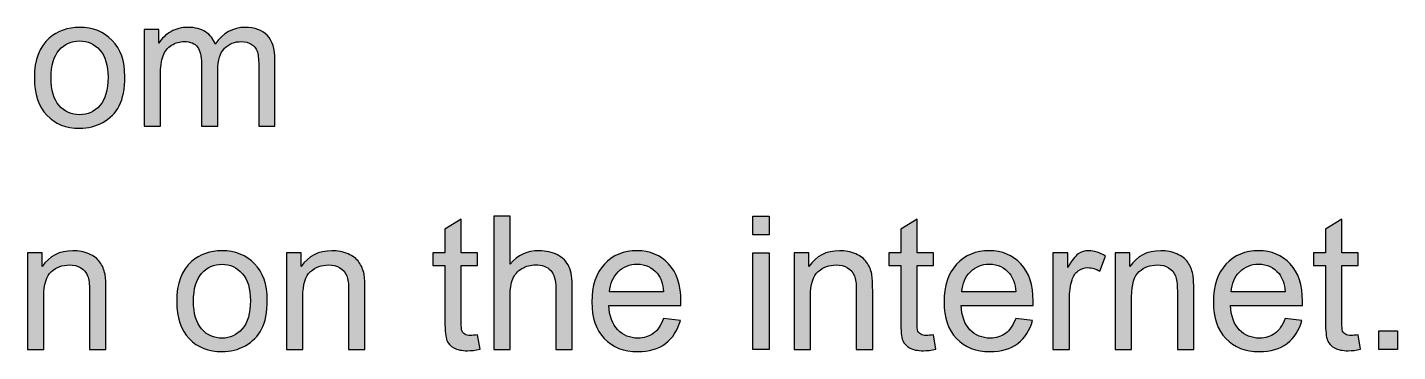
# Model space of a CAD drawing. Extents: x 65 to 355, y 40 to 244.
# Drawn here: x 276.48 to 299.82, y 41.38 to 46.91 of the extents above; entities that cross this region are included whole.
import ezdxf

# ---------------------------------------------------------------- set-up
doc = ezdxf.new("R2010")
doc.units = 0
doc.header["$MEASUREMENT"] = 0
doc.layers.add('COPYRIGHT_NOTICE', color=7, linetype='CONTINUOUS')

# ---------------------------------------------------------------- blocks, each defined once
blk = doc.blocks.new('BLOCK_8')
at = {"layer": 'COPYRIGHT_NOTICE'}
h = blk.add_hatch(color=7, dxfattribs=at)
h.dxf.hatch_style = 2
edge = h.paths.add_edge_path()
edge.add_spline(control_points=[(276.594, 46.053), (276.594, 46.358), (276.678, 46.584), (276.848, 46.73), (276.989, 46.852), (277.162, 46.913), (277.366, 46.913), (277.592, 46.913), (277.777, 46.839), (277.921, 46.691), (278.064, 46.543), (278.136, 46.338), (278.136, 46.076), (278.136, 45.864), (278.104, 45.697), (278.041, 45.576), (277.977, 45.455), (277.885, 45.36), (277.763, 45.293), (277.642, 45.226), (277.509, 45.192), (277.366, 45.192), (277.135, 45.192), (276.949, 45.266), (276.807, 45.414), (276.665, 45.562), (276.594, 45.775), (276.594, 46.053)], knot_values=[0, 0, 0, 0, 1, 1, 1, 2, 2, 2, 3, 3, 3, 4, 4, 4, 5, 5, 5, 6, 6, 6, 7, 7, 7, 8, 8, 8, 9, 9, 9, 9], degree=3, periodic=1)
edge = h.paths.add_edge_path()
edge.add_spline(control_points=[(276.88, 46.053), (276.88, 45.842), (276.926, 45.684), (277.018, 45.579), (277.11, 45.474), (277.226, 45.422), (277.366, 45.422), (277.504, 45.422), (277.619, 45.475), (277.711, 45.58), (277.803, 45.685), (277.849, 45.846), (277.849, 46.062), (277.849, 46.266), (277.803, 46.42), (277.711, 46.525), (277.618, 46.63), (277.503, 46.682), (277.366, 46.682), (277.226, 46.682), (277.11, 46.63), (277.018, 46.526), (276.926, 46.421), (276.88, 46.264), (276.88, 46.053)], knot_values=[0, 0, 0, 0, 1, 1, 1, 2, 2, 2, 3, 3, 3, 4, 4, 4, 5, 5, 5, 6, 6, 6, 7, 7, 7, 8, 8, 8, 8], degree=3, periodic=1)
h = blk.add_hatch(color=7, dxfattribs=at)
h.dxf.hatch_style = 2
edge = h.paths.add_edge_path()
edge.add_spline(control_points=[(278.464, 45.23), (278.464, 45.23), (278.464, 46.876), (278.464, 46.876), (278.464, 46.876), (278.713, 46.876), (278.713, 46.876), (278.713, 46.876), (278.713, 46.645), (278.713, 46.645), (278.765, 46.725), (278.833, 46.791), (278.919, 46.84), (279.005, 46.889), (279.103, 46.913), (279.212, 46.913), (279.334, 46.913), (279.434, 46.888), (279.512, 46.837), (279.59, 46.786), (279.645, 46.716), (279.677, 46.625), (279.808, 46.817), (279.977, 46.913), (280.186, 46.913), (280.349, 46.913), (280.475, 46.868), (280.562, 46.778), (280.65, 46.687), (280.694, 46.548), (280.694, 46.36), (280.694, 46.36), (280.694, 45.23), (280.694, 45.23), (280.694, 45.23), (280.417, 45.23), (280.417, 45.23), (280.417, 45.23), (280.417, 46.267), (280.417, 46.267), (280.417, 46.378), (280.408, 46.459), (280.39, 46.508), (280.372, 46.557), (280.339, 46.596), (280.291, 46.626), (280.244, 46.656), (280.188, 46.671), (280.124, 46.671), (280.008, 46.671), (279.912, 46.633), (279.835, 46.556), (279.759, 46.479), (279.721, 46.355), (279.721, 46.186), (279.721, 46.186), (279.721, 45.23), (279.721, 45.23), (279.721, 45.23), (279.442, 45.23), (279.442, 45.23), (279.442, 45.23), (279.442, 46.299), (279.442, 46.299), (279.442, 46.423), (279.419, 46.516), (279.373, 46.578), (279.328, 46.64), (279.254, 46.671), (279.15, 46.671), (279.072, 46.671), (278.999, 46.651), (278.933, 46.609), (278.866, 46.568), (278.817, 46.507), (278.787, 46.428), (278.757, 46.348), (278.743, 46.234), (278.743, 46.084), (278.743, 46.084), (278.743, 45.23), (278.743, 45.23), (278.743, 45.23), (278.464, 45.23), (278.464, 45.23)], knot_values=[0, 0, 0, 0, 1, 1, 1, 2, 2, 2, 3, 3, 3, 4, 4, 4, 5, 5, 5, 6, 6, 6, 7, 7, 7, 8, 8, 8, 9, 9, 9, 10, 10, 10, 11, 11, 11, 12, 12, 12, 13, 13, 13, 14, 14, 14, 15, 15, 15, 16, 16, 16, 17, 17, 17, 18, 18, 18, 19, 19, 19, 20, 20, 20, 21, 21, 21, 22, 22, 22, 23, 23, 23, 24, 24, 24, 25, 25, 25, 26, 26, 26, 27, 27, 27, 28, 28, 28, 28], degree=3, periodic=1)
h = blk.add_hatch(color=7, dxfattribs=at)
h.dxf.hatch_style = 2
edge = h.paths.add_edge_path()
edge.add_spline(control_points=[(284.42, 41.42), (284.42, 41.42), (284.42, 43.692), (284.42, 43.692), (284.42, 43.692), (284.699, 43.692), (284.699, 43.692), (284.699, 43.692), (284.699, 42.877), (284.699, 42.877), (284.829, 43.028), (284.993, 43.103), (285.191, 43.103), (285.313, 43.103), (285.419, 43.079), (285.509, 43.031), (285.599, 42.983), (285.664, 42.917), (285.702, 42.832), (285.741, 42.747), (285.76, 42.624), (285.76, 42.463), (285.76, 42.463), (285.76, 41.42), (285.76, 41.42), (285.76, 41.42), (285.481, 41.42), (285.481, 41.42), (285.481, 41.42), (285.481, 42.463), (285.481, 42.463), (285.481, 42.603), (285.451, 42.704), (285.391, 42.768), (285.33, 42.831), (285.245, 42.863), (285.134, 42.863), (285.051, 42.863), (284.973, 42.841), (284.901, 42.799), (284.828, 42.756), (284.776, 42.697), (284.745, 42.624), (284.714, 42.551), (284.699, 42.449), (284.699, 42.32), (284.699, 42.32), (284.699, 41.42), (284.699, 41.42), (284.699, 41.42), (284.42, 41.42), (284.42, 41.42)], knot_values=[0, 0, 0, 0, 1, 1, 1, 2, 2, 2, 3, 3, 3, 4, 4, 4, 5, 5, 5, 6, 6, 6, 7, 7, 7, 8, 8, 8, 9, 9, 9, 10, 10, 10, 11, 11, 11, 12, 12, 12, 13, 13, 13, 14, 14, 14, 15, 15, 15, 16, 16, 16, 17, 17, 17, 17], degree=3, periodic=1)
h = blk.add_hatch(color=7, dxfattribs=at)
h.dxf.hatch_style = 2
h.paths.add_polyline_path([(288.835, 43.372), (288.835, 43.692), (289.114, 43.692), (289.114, 43.372)])
h.paths.add_polyline_path([(288.835, 41.42), (288.835, 43.066), (289.114, 43.066), (289.114, 41.42)])
h = blk.add_hatch(color=7, dxfattribs=at)
h.dxf.hatch_style = 2
edge = h.paths.add_edge_path()
edge.add_spline(control_points=[(284.147, 41.669), (284.147, 41.669), (284.187, 41.423), (284.187, 41.423), (284.108, 41.406), (284.038, 41.398), (283.976, 41.398), (283.875, 41.398), (283.796, 41.414), (283.74, 41.446), (283.685, 41.478), (283.645, 41.52), (283.623, 41.572), (283.6, 41.625), (283.589, 41.735), (283.589, 41.902), (283.589, 41.902), (283.589, 42.849), (283.589, 42.849), (283.589, 42.849), (283.384, 42.849), (283.384, 42.849), (283.384, 42.849), (283.384, 43.066), (283.384, 43.066), (283.384, 43.066), (283.589, 43.066), (283.589, 43.066), (283.589, 43.066), (283.589, 43.474), (283.589, 43.474), (283.589, 43.474), (283.866, 43.641), (283.866, 43.641), (283.866, 43.641), (283.866, 43.066), (283.866, 43.066), (283.866, 43.066), (284.147, 43.066), (284.147, 43.066), (284.147, 43.066), (284.147, 42.849), (284.147, 42.849), (284.147, 42.849), (283.866, 42.849), (283.866, 42.849), (283.866, 42.849), (283.866, 41.886), (283.866, 41.886), (283.866, 41.807), (283.871, 41.756), (283.881, 41.733), (283.891, 41.71), (283.907, 41.692), (283.929, 41.679), (283.951, 41.665), (283.983, 41.658), (284.024, 41.658), (284.055, 41.658), (284.096, 41.662), (284.147, 41.669)], knot_values=[0, 0, 0, 0, 1, 1, 1, 2, 2, 2, 3, 3, 3, 4, 4, 4, 5, 5, 5, 6, 6, 6, 7, 7, 7, 8, 8, 8, 9, 9, 9, 10, 10, 10, 11, 11, 11, 12, 12, 12, 13, 13, 13, 14, 14, 14, 15, 15, 15, 16, 16, 16, 17, 17, 17, 18, 18, 18, 19, 19, 19, 20, 20, 20, 20], degree=3, periodic=1)
h = blk.add_hatch(color=7, dxfattribs=at)
h.dxf.hatch_style = 2
edge = h.paths.add_edge_path()
edge.add_spline(control_points=[(291.914, 41.669), (291.914, 41.669), (291.954, 41.423), (291.954, 41.423), (291.875, 41.406), (291.805, 41.398), (291.743, 41.398), (291.642, 41.398), (291.563, 41.414), (291.507, 41.446), (291.452, 41.478), (291.412, 41.52), (291.39, 41.572), (291.367, 41.625), (291.356, 41.735), (291.356, 41.902), (291.356, 41.902), (291.356, 42.849), (291.356, 42.849), (291.356, 42.849), (291.151, 42.849), (291.151, 42.849), (291.151, 42.849), (291.151, 43.066), (291.151, 43.066), (291.151, 43.066), (291.356, 43.066), (291.356, 43.066), (291.356, 43.066), (291.356, 43.474), (291.356, 43.474), (291.356, 43.474), (291.633, 43.641), (291.633, 43.641), (291.633, 43.641), (291.633, 43.066), (291.633, 43.066), (291.633, 43.066), (291.914, 43.066), (291.914, 43.066), (291.914, 43.066), (291.914, 42.849), (291.914, 42.849), (291.914, 42.849), (291.633, 42.849), (291.633, 42.849), (291.633, 42.849), (291.633, 41.886), (291.633, 41.886), (291.633, 41.807), (291.638, 41.756), (291.648, 41.733), (291.658, 41.71), (291.673, 41.692), (291.696, 41.679), (291.718, 41.665), (291.75, 41.658), (291.791, 41.658), (291.822, 41.658), (291.863, 41.662), (291.914, 41.669)], knot_values=[0, 0, 0, 0, 1, 1, 1, 2, 2, 2, 3, 3, 3, 4, 4, 4, 5, 5, 5, 6, 6, 6, 7, 7, 7, 8, 8, 8, 9, 9, 9, 10, 10, 10, 11, 11, 11, 12, 12, 12, 13, 13, 13, 14, 14, 14, 15, 15, 15, 16, 16, 16, 17, 17, 17, 18, 18, 18, 19, 19, 19, 20, 20, 20, 20], degree=3, periodic=1)
h = blk.add_hatch(color=7, dxfattribs=at)
h.dxf.hatch_style = 2
edge = h.paths.add_edge_path()
edge.add_spline(control_points=[(299.15, 41.669), (299.15, 41.669), (299.191, 41.423), (299.191, 41.423), (299.112, 41.406), (299.042, 41.398), (298.98, 41.398), (298.879, 41.398), (298.8, 41.414), (298.744, 41.446), (298.688, 41.478), (298.649, 41.52), (298.626, 41.572), (298.604, 41.625), (298.592, 41.735), (298.592, 41.902), (298.592, 41.902), (298.592, 42.849), (298.592, 42.849), (298.592, 42.849), (298.388, 42.849), (298.388, 42.849), (298.388, 42.849), (298.388, 43.066), (298.388, 43.066), (298.388, 43.066), (298.592, 43.066), (298.592, 43.066), (298.592, 43.066), (298.592, 43.474), (298.592, 43.474), (298.592, 43.474), (298.87, 43.641), (298.87, 43.641), (298.87, 43.641), (298.87, 43.066), (298.87, 43.066), (298.87, 43.066), (299.15, 43.066), (299.15, 43.066), (299.15, 43.066), (299.15, 42.849), (299.15, 42.849), (299.15, 42.849), (298.87, 42.849), (298.87, 42.849), (298.87, 42.849), (298.87, 41.886), (298.87, 41.886), (298.87, 41.807), (298.875, 41.756), (298.884, 41.733), (298.894, 41.71), (298.91, 41.692), (298.933, 41.679), (298.955, 41.665), (298.986, 41.658), (299.028, 41.658), (299.059, 41.658), (299.1, 41.662), (299.15, 41.669)], knot_values=[0, 0, 0, 0, 1, 1, 1, 2, 2, 2, 3, 3, 3, 4, 4, 4, 5, 5, 5, 6, 6, 6, 7, 7, 7, 8, 8, 8, 9, 9, 9, 10, 10, 10, 11, 11, 11, 12, 12, 12, 13, 13, 13, 14, 14, 14, 15, 15, 15, 16, 16, 16, 17, 17, 17, 18, 18, 18, 19, 19, 19, 20, 20, 20, 20], degree=3, periodic=1)
h = blk.add_hatch(color=7, dxfattribs=at)
h.dxf.hatch_style = 2
edge = h.paths.add_edge_path()
edge.add_spline(control_points=[(276.476, 41.42), (276.476, 41.42), (276.476, 43.066), (276.476, 43.066), (276.476, 43.066), (276.727, 43.066), (276.727, 43.066), (276.727, 43.066), (276.727, 42.832), (276.727, 42.832), (276.848, 43.013), (277.022, 43.103), (277.251, 43.103), (277.35, 43.103), (277.441, 43.085), (277.524, 43.05), (277.608, 43.014), (277.67, 42.967), (277.711, 42.909), (277.753, 42.851), (277.781, 42.783), (277.798, 42.703), (277.808, 42.652), (277.814, 42.561), (277.814, 42.432), (277.814, 42.432), (277.814, 41.42), (277.814, 41.42), (277.814, 41.42), (277.534, 41.42), (277.534, 41.42), (277.534, 41.42), (277.534, 42.421), (277.534, 42.421), (277.534, 42.535), (277.524, 42.62), (277.502, 42.676), (277.48, 42.733), (277.442, 42.777), (277.386, 42.811), (277.331, 42.845), (277.266, 42.861), (277.192, 42.861), (277.073, 42.861), (276.971, 42.824), (276.884, 42.748), (276.798, 42.673), (276.755, 42.53), (276.755, 42.319), (276.755, 42.319), (276.755, 41.42), (276.755, 41.42), (276.755, 41.42), (276.476, 41.42), (276.476, 41.42)], knot_values=[0, 0, 0, 0, 1, 1, 1, 2, 2, 2, 3, 3, 3, 4, 4, 4, 5, 5, 5, 6, 6, 6, 7, 7, 7, 8, 8, 8, 9, 9, 9, 10, 10, 10, 11, 11, 11, 12, 12, 12, 13, 13, 13, 14, 14, 14, 15, 15, 15, 16, 16, 16, 17, 17, 17, 18, 18, 18, 18], degree=3, periodic=1)
h = blk.add_hatch(color=7, dxfattribs=at)
h.dxf.hatch_style = 2
edge = h.paths.add_edge_path()
edge.add_spline(control_points=[(279.02, 42.243), (279.02, 42.548), (279.104, 42.774), (279.274, 42.92), (279.416, 43.042), (279.588, 43.103), (279.792, 43.103), (280.018, 43.103), (280.203, 43.029), (280.347, 42.881), (280.49, 42.733), (280.562, 42.528), (280.562, 42.266), (280.562, 42.054), (280.53, 41.888), (280.467, 41.766), (280.403, 41.645), (280.311, 41.55), (280.189, 41.483), (280.068, 41.416), (279.935, 41.382), (279.792, 41.382), (279.561, 41.382), (279.375, 41.456), (279.233, 41.604), (279.091, 41.752), (279.02, 41.965), (279.02, 42.243)], knot_values=[0, 0, 0, 0, 1, 1, 1, 2, 2, 2, 3, 3, 3, 4, 4, 4, 5, 5, 5, 6, 6, 6, 7, 7, 7, 8, 8, 8, 9, 9, 9, 9], degree=3, periodic=1)
edge = h.paths.add_edge_path()
edge.add_spline(control_points=[(279.306, 42.243), (279.306, 42.032), (279.352, 41.874), (279.444, 41.769), (279.536, 41.664), (279.652, 41.612), (279.792, 41.612), (279.93, 41.612), (280.045, 41.665), (280.137, 41.77), (280.229, 41.875), (280.275, 42.036), (280.275, 42.252), (280.275, 42.456), (280.229, 42.61), (280.137, 42.715), (280.044, 42.82), (279.929, 42.872), (279.792, 42.872), (279.652, 42.872), (279.536, 42.82), (279.444, 42.716), (279.352, 42.611), (279.306, 42.454), (279.306, 42.243)], knot_values=[0, 0, 0, 0, 1, 1, 1, 2, 2, 2, 3, 3, 3, 4, 4, 4, 5, 5, 5, 6, 6, 6, 7, 7, 7, 8, 8, 8, 8], degree=3, periodic=1)
h = blk.add_hatch(color=7, dxfattribs=at)
h.dxf.hatch_style = 2
edge = h.paths.add_edge_path()
edge.add_spline(control_points=[(280.89, 41.42), (280.89, 41.42), (280.89, 43.066), (280.89, 43.066), (280.89, 43.066), (281.14, 43.066), (281.14, 43.066), (281.14, 43.066), (281.14, 42.832), (281.14, 42.832), (281.262, 43.013), (281.436, 43.103), (281.665, 43.103), (281.764, 43.103), (281.855, 43.085), (281.938, 43.05), (282.021, 43.014), (282.084, 42.967), (282.125, 42.909), (282.166, 42.851), (282.195, 42.783), (282.212, 42.703), (282.222, 42.652), (282.227, 42.561), (282.227, 42.432), (282.227, 42.432), (282.227, 41.42), (282.227, 41.42), (282.227, 41.42), (281.948, 41.42), (281.948, 41.42), (281.948, 41.42), (281.948, 42.421), (281.948, 42.421), (281.948, 42.535), (281.938, 42.62), (281.916, 42.676), (281.894, 42.733), (281.856, 42.777), (281.8, 42.811), (281.745, 42.845), (281.68, 42.861), (281.606, 42.861), (281.487, 42.861), (281.384, 42.824), (281.298, 42.748), (281.212, 42.673), (281.169, 42.53), (281.169, 42.319), (281.169, 42.319), (281.169, 41.42), (281.169, 41.42), (281.169, 41.42), (280.89, 41.42), (280.89, 41.42)], knot_values=[0, 0, 0, 0, 1, 1, 1, 2, 2, 2, 3, 3, 3, 4, 4, 4, 5, 5, 5, 6, 6, 6, 7, 7, 7, 8, 8, 8, 9, 9, 9, 10, 10, 10, 11, 11, 11, 12, 12, 12, 13, 13, 13, 14, 14, 14, 15, 15, 15, 16, 16, 16, 17, 17, 17, 18, 18, 18, 18], degree=3, periodic=1)
h = blk.add_hatch(color=7, dxfattribs=at)
h.dxf.hatch_style = 2
edge = h.paths.add_edge_path()
edge.add_spline(control_points=[(287.312, 41.95), (287.312, 41.95), (287.601, 41.914), (287.601, 41.914), (287.555, 41.746), (287.471, 41.615), (287.348, 41.522), (287.225, 41.429), (287.068, 41.382), (286.877, 41.382), (286.636, 41.382), (286.445, 41.457), (286.304, 41.605), (286.163, 41.753), (286.092, 41.961), (286.092, 42.229), (286.092, 42.506), (286.163, 42.721), (286.306, 42.874), (286.449, 43.027), (286.634, 43.103), (286.861, 43.103), (287.081, 43.103), (287.261, 43.028), (287.401, 42.878), (287.54, 42.728), (287.61, 42.518), (287.61, 42.246), (287.61, 42.229), (287.609, 42.204), (287.608, 42.171), (287.608, 42.171), (286.38, 42.171), (286.38, 42.171), (286.391, 41.991), (286.442, 41.852), (286.534, 41.756), (286.626, 41.66), (286.741, 41.612), (286.878, 41.612), (286.981, 41.612), (287.068, 41.639), (287.14, 41.693), (287.212, 41.746), (287.27, 41.832), (287.312, 41.95)], knot_values=[0, 0, 0, 0, 1, 1, 1, 2, 2, 2, 3, 3, 3, 4, 4, 4, 5, 5, 5, 6, 6, 6, 7, 7, 7, 8, 8, 8, 9, 9, 9, 10, 10, 10, 11, 11, 11, 12, 12, 12, 13, 13, 13, 14, 14, 14, 15, 15, 15, 15], degree=3, periodic=1)
edge = h.paths.add_edge_path()
edge.add_spline(control_points=[(286.396, 42.401), (286.396, 42.401), (287.315, 42.401), (287.315, 42.401), (287.303, 42.539), (287.268, 42.643), (287.21, 42.713), (287.121, 42.82), (287.006, 42.874), (286.864, 42.874), (286.736, 42.874), (286.628, 42.831), (286.541, 42.745), (286.454, 42.659), (286.405, 42.545), (286.396, 42.401)], knot_values=[0, 0, 0, 0, 1, 1, 1, 2, 2, 2, 3, 3, 3, 4, 4, 4, 5, 5, 5, 5], degree=3, periodic=1)
h = blk.add_hatch(color=7, dxfattribs=at)
h.dxf.hatch_style = 2
edge = h.paths.add_edge_path()
edge.add_spline(control_points=[(289.539, 41.42), (289.539, 41.42), (289.539, 43.066), (289.539, 43.066), (289.539, 43.066), (289.79, 43.066), (289.79, 43.066), (289.79, 43.066), (289.79, 42.832), (289.79, 42.832), (289.911, 43.013), (290.085, 43.103), (290.314, 43.103), (290.413, 43.103), (290.504, 43.085), (290.588, 43.05), (290.671, 43.014), (290.733, 42.967), (290.774, 42.909), (290.816, 42.851), (290.845, 42.783), (290.861, 42.703), (290.871, 42.652), (290.877, 42.561), (290.877, 42.432), (290.877, 42.432), (290.877, 41.42), (290.877, 41.42), (290.877, 41.42), (290.598, 41.42), (290.598, 41.42), (290.598, 41.42), (290.598, 42.421), (290.598, 42.421), (290.598, 42.535), (290.587, 42.62), (290.565, 42.676), (290.544, 42.733), (290.505, 42.777), (290.449, 42.811), (290.394, 42.845), (290.329, 42.861), (290.255, 42.861), (290.136, 42.861), (290.034, 42.824), (289.947, 42.748), (289.861, 42.673), (289.818, 42.53), (289.818, 42.319), (289.818, 42.319), (289.818, 41.42), (289.818, 41.42), (289.818, 41.42), (289.539, 41.42), (289.539, 41.42)], knot_values=[0, 0, 0, 0, 1, 1, 1, 2, 2, 2, 3, 3, 3, 4, 4, 4, 5, 5, 5, 6, 6, 6, 7, 7, 7, 8, 8, 8, 9, 9, 9, 10, 10, 10, 11, 11, 11, 12, 12, 12, 13, 13, 13, 14, 14, 14, 15, 15, 15, 16, 16, 16, 17, 17, 17, 18, 18, 18, 18], degree=3, periodic=1)
h = blk.add_hatch(color=7, dxfattribs=at)
h.dxf.hatch_style = 2
edge = h.paths.add_edge_path()
edge.add_spline(control_points=[(293.314, 41.95), (293.314, 41.95), (293.602, 41.914), (293.602, 41.914), (293.557, 41.746), (293.472, 41.615), (293.349, 41.522), (293.226, 41.429), (293.069, 41.382), (292.878, 41.382), (292.637, 41.382), (292.446, 41.457), (292.305, 41.605), (292.164, 41.753), (292.094, 41.961), (292.094, 42.229), (292.094, 42.506), (292.165, 42.721), (292.307, 42.874), (292.45, 43.027), (292.635, 43.103), (292.863, 43.103), (293.083, 43.103), (293.262, 43.028), (293.402, 42.878), (293.541, 42.728), (293.611, 42.518), (293.611, 42.246), (293.611, 42.229), (293.611, 42.204), (293.61, 42.171), (293.61, 42.171), (292.382, 42.171), (292.382, 42.171), (292.392, 41.991), (292.443, 41.852), (292.535, 41.756), (292.627, 41.66), (292.742, 41.612), (292.88, 41.612), (292.982, 41.612), (293.069, 41.639), (293.142, 41.693), (293.214, 41.746), (293.271, 41.832), (293.314, 41.95)], knot_values=[0, 0, 0, 0, 1, 1, 1, 2, 2, 2, 3, 3, 3, 4, 4, 4, 5, 5, 5, 6, 6, 6, 7, 7, 7, 8, 8, 8, 9, 9, 9, 10, 10, 10, 11, 11, 11, 12, 12, 12, 13, 13, 13, 14, 14, 14, 15, 15, 15, 15], degree=3, periodic=1)
edge = h.paths.add_edge_path()
edge.add_spline(control_points=[(292.398, 42.401), (292.398, 42.401), (293.317, 42.401), (293.317, 42.401), (293.304, 42.539), (293.269, 42.643), (293.211, 42.713), (293.123, 42.82), (293.007, 42.874), (292.866, 42.874), (292.737, 42.874), (292.63, 42.831), (292.542, 42.745), (292.455, 42.659), (292.407, 42.545), (292.398, 42.401)], knot_values=[0, 0, 0, 0, 1, 1, 1, 2, 2, 2, 3, 3, 3, 4, 4, 4, 5, 5, 5, 5], degree=3, periodic=1)
h = blk.add_hatch(color=7, dxfattribs=at)
h.dxf.hatch_style = 2
edge = h.paths.add_edge_path()
edge.add_spline(control_points=[(293.949, 41.42), (293.949, 41.42), (293.949, 43.066), (293.949, 43.066), (293.949, 43.066), (294.2, 43.066), (294.2, 43.066), (294.2, 43.066), (294.2, 42.816), (294.2, 42.816), (294.264, 42.933), (294.323, 43.01), (294.378, 43.048), (294.432, 43.085), (294.492, 43.103), (294.557, 43.103), (294.651, 43.103), (294.747, 43.073), (294.844, 43.013), (294.844, 43.013), (294.748, 42.754), (294.748, 42.754), (294.679, 42.795), (294.611, 42.815), (294.543, 42.815), (294.482, 42.815), (294.427, 42.797), (294.379, 42.76), (294.33, 42.723), (294.295, 42.672), (294.275, 42.607), (294.244, 42.508), (294.228, 42.399), (294.228, 42.282), (294.228, 42.282), (294.228, 41.42), (294.228, 41.42), (294.228, 41.42), (293.949, 41.42), (293.949, 41.42)], knot_values=[0, 0, 0, 0, 1, 1, 1, 2, 2, 2, 3, 3, 3, 4, 4, 4, 5, 5, 5, 6, 6, 6, 7, 7, 7, 8, 8, 8, 9, 9, 9, 10, 10, 10, 11, 11, 11, 12, 12, 12, 13, 13, 13, 13], degree=3, periodic=1)
h = blk.add_hatch(color=7, dxfattribs=at)
h.dxf.hatch_style = 2
edge = h.paths.add_edge_path()
edge.add_spline(control_points=[(295.01, 41.42), (295.01, 41.42), (295.01, 43.066), (295.01, 43.066), (295.01, 43.066), (295.261, 43.066), (295.261, 43.066), (295.261, 43.066), (295.261, 42.832), (295.261, 42.832), (295.382, 43.013), (295.556, 43.103), (295.785, 43.103), (295.884, 43.103), (295.975, 43.085), (296.058, 43.05), (296.141, 43.014), (296.204, 42.967), (296.245, 42.909), (296.286, 42.851), (296.315, 42.783), (296.332, 42.703), (296.342, 42.652), (296.347, 42.561), (296.347, 42.432), (296.347, 42.432), (296.347, 41.42), (296.347, 41.42), (296.347, 41.42), (296.068, 41.42), (296.068, 41.42), (296.068, 41.42), (296.068, 42.421), (296.068, 42.421), (296.068, 42.535), (296.058, 42.62), (296.036, 42.676), (296.014, 42.733), (295.976, 42.777), (295.92, 42.811), (295.865, 42.845), (295.8, 42.861), (295.726, 42.861), (295.607, 42.861), (295.504, 42.824), (295.418, 42.748), (295.332, 42.673), (295.289, 42.53), (295.289, 42.319), (295.289, 42.319), (295.289, 41.42), (295.289, 41.42), (295.289, 41.42), (295.01, 41.42), (295.01, 41.42)], knot_values=[0, 0, 0, 0, 1, 1, 1, 2, 2, 2, 3, 3, 3, 4, 4, 4, 5, 5, 5, 6, 6, 6, 7, 7, 7, 8, 8, 8, 9, 9, 9, 10, 10, 10, 11, 11, 11, 12, 12, 12, 13, 13, 13, 14, 14, 14, 15, 15, 15, 16, 16, 16, 17, 17, 17, 18, 18, 18, 18], degree=3, periodic=1)
h = blk.add_hatch(color=7, dxfattribs=at)
h.dxf.hatch_style = 2
edge = h.paths.add_edge_path()
edge.add_spline(control_points=[(297.903, 41.95), (297.903, 41.95), (298.191, 41.914), (298.191, 41.914), (298.145, 41.746), (298.061, 41.615), (297.938, 41.522), (297.815, 41.429), (297.658, 41.382), (297.467, 41.382), (297.226, 41.382), (297.035, 41.457), (296.894, 41.605), (296.753, 41.753), (296.683, 41.961), (296.683, 42.229), (296.683, 42.506), (296.754, 42.721), (296.896, 42.874), (297.039, 43.027), (297.224, 43.103), (297.452, 43.103), (297.671, 43.103), (297.851, 43.028), (297.991, 42.878), (298.13, 42.728), (298.2, 42.518), (298.2, 42.246), (298.2, 42.229), (298.2, 42.204), (298.199, 42.171), (298.199, 42.171), (296.971, 42.171), (296.971, 42.171), (296.981, 41.991), (297.032, 41.852), (297.124, 41.756), (297.216, 41.66), (297.331, 41.612), (297.468, 41.612), (297.571, 41.612), (297.658, 41.639), (297.731, 41.693), (297.803, 41.746), (297.86, 41.832), (297.903, 41.95)], knot_values=[0, 0, 0, 0, 1, 1, 1, 2, 2, 2, 3, 3, 3, 4, 4, 4, 5, 5, 5, 6, 6, 6, 7, 7, 7, 8, 8, 8, 9, 9, 9, 10, 10, 10, 11, 11, 11, 12, 12, 12, 13, 13, 13, 14, 14, 14, 15, 15, 15, 15], degree=3, periodic=1)
edge = h.paths.add_edge_path()
edge.add_spline(control_points=[(296.987, 42.401), (296.987, 42.401), (297.906, 42.401), (297.906, 42.401), (297.893, 42.539), (297.858, 42.643), (297.8, 42.713), (297.711, 42.82), (297.596, 42.874), (297.454, 42.874), (297.326, 42.874), (297.219, 42.831), (297.131, 42.745), (297.044, 42.659), (296.995, 42.545), (296.987, 42.401)], knot_values=[0, 0, 0, 0, 1, 1, 1, 2, 2, 2, 3, 3, 3, 4, 4, 4, 5, 5, 5, 5], degree=3, periodic=1)
h = blk.add_hatch(color=7, dxfattribs=at)
h.dxf.hatch_style = 2
h.paths.add_polyline_path([(299.502, 41.42), (299.502, 41.737), (299.82, 41.737), (299.82, 41.42)])
for points in [[(288.835, 43.372), (288.835, 43.692), (289.114, 43.692), (289.114, 43.372), (288.835, 43.372)], [(288.835, 41.42), (288.835, 43.066), (289.114, 43.066), (289.114, 41.42), (288.835, 41.42)], [(299.502, 41.42), (299.502, 41.737), (299.82, 41.737), (299.82, 41.42), (299.502, 41.42)]]:
    blk.add_lwpolyline(points, dxfattribs=at)
for points, knots in [([(276.594, 46.053), (276.594, 46.358), (276.678, 46.584), (276.848, 46.73), (276.989, 46.852), (277.162, 46.913), (277.366, 46.913), (277.592, 46.913), (277.777, 46.839), (277.921, 46.691), (278.064, 46.543), (278.136, 46.338), (278.136, 46.076), (278.136, 45.864), (278.104, 45.697), (278.041, 45.576), (277.977, 45.455), (277.885, 45.36), (277.763, 45.293), (277.642, 45.226), (277.509, 45.192), (277.366, 45.192), (277.135, 45.192), (276.949, 45.266), (276.807, 45.414), (276.665, 45.562), (276.594, 45.775), (276.594, 46.053)], [0, 0, 0, 0, 1, 1, 1, 2, 2, 2, 3, 3, 3, 4, 4, 4, 5, 5, 5, 6, 6, 6, 7, 7, 7, 8, 8, 8, 9, 9, 9, 9]), ([(278.464, 45.23), (278.464, 45.23), (278.464, 46.876), (278.464, 46.876), (278.464, 46.876), (278.713, 46.876), (278.713, 46.876), (278.713, 46.876), (278.713, 46.645), (278.713, 46.645), (278.765, 46.725), (278.833, 46.791), (278.919, 46.84), (279.005, 46.889), (279.103, 46.913), (279.212, 46.913), (279.334, 46.913), (279.434, 46.888), (279.512, 46.837), (279.59, 46.786), (279.645, 46.716), (279.677, 46.625), (279.808, 46.817), (279.977, 46.913), (280.186, 46.913), (280.349, 46.913), (280.475, 46.868), (280.562, 46.778), (280.65, 46.687), (280.694, 46.548), (280.694, 46.36), (280.694, 46.36), (280.694, 45.23), (280.694, 45.23), (280.694, 45.23), (280.417, 45.23), (280.417, 45.23), (280.417, 45.23), (280.417, 46.267), (280.417, 46.267), (280.417, 46.378), (280.408, 46.459), (280.39, 46.508), (280.372, 46.557), (280.339, 46.596), (280.291, 46.626), (280.244, 46.656), (280.188, 46.671), (280.124, 46.671), (280.008, 46.671), (279.912, 46.633), (279.835, 46.556), (279.759, 46.479), (279.721, 46.355), (279.721, 46.186), (279.721, 46.186), (279.721, 45.23), (279.721, 45.23), (279.721, 45.23), (279.442, 45.23), (279.442, 45.23), (279.442, 45.23), (279.442, 46.299), (279.442, 46.299), (279.442, 46.423), (279.419, 46.516), (279.373, 46.578), (279.328, 46.64), (279.254, 46.671), (279.15, 46.671), (279.072, 46.671), (278.999, 46.651), (278.933, 46.609), (278.866, 46.568), (278.817, 46.507), (278.787, 46.428), (278.757, 46.348), (278.743, 46.234), (278.743, 46.084), (278.743, 46.084), (278.743, 45.23), (278.743, 45.23), (278.743, 45.23), (278.464, 45.23), (278.464, 45.23)], [0, 0, 0, 0, 1, 1, 1, 2, 2, 2, 3, 3, 3, 4, 4, 4, 5, 5, 5, 6, 6, 6, 7, 7, 7, 8, 8, 8, 9, 9, 9, 10, 10, 10, 11, 11, 11, 12, 12, 12, 13, 13, 13, 14, 14, 14, 15, 15, 15, 16, 16, 16, 17, 17, 17, 18, 18, 18, 19, 19, 19, 20, 20, 20, 21, 21, 21, 22, 22, 22, 23, 23, 23, 24, 24, 24, 25, 25, 25, 26, 26, 26, 27, 27, 27, 28, 28, 28, 28]), ([(276.88, 46.053), (276.88, 45.842), (276.926, 45.684), (277.018, 45.579), (277.11, 45.474), (277.226, 45.422), (277.366, 45.422), (277.504, 45.422), (277.619, 45.475), (277.711, 45.58), (277.803, 45.685), (277.849, 45.846), (277.849, 46.062), (277.849, 46.266), (277.803, 46.42), (277.711, 46.525), (277.618, 46.63), (277.503, 46.682), (277.366, 46.682), (277.226, 46.682), (277.11, 46.63), (277.018, 46.526), (276.926, 46.421), (276.88, 46.264), (276.88, 46.053)], [0, 0, 0, 0, 1, 1, 1, 2, 2, 2, 3, 3, 3, 4, 4, 4, 5, 5, 5, 6, 6, 6, 7, 7, 7, 8, 8, 8, 8]), ([(284.42, 41.42), (284.42, 41.42), (284.42, 43.692), (284.42, 43.692), (284.42, 43.692), (284.699, 43.692), (284.699, 43.692), (284.699, 43.692), (284.699, 42.877), (284.699, 42.877), (284.829, 43.028), (284.993, 43.103), (285.191, 43.103), (285.313, 43.103), (285.419, 43.079), (285.509, 43.031), (285.599, 42.983), (285.664, 42.917), (285.702, 42.832), (285.741, 42.747), (285.76, 42.624), (285.76, 42.463), (285.76, 42.463), (285.76, 41.42), (285.76, 41.42), (285.76, 41.42), (285.481, 41.42), (285.481, 41.42), (285.481, 41.42), (285.481, 42.463), (285.481, 42.463), (285.481, 42.603), (285.451, 42.704), (285.391, 42.768), (285.33, 42.831), (285.245, 42.863), (285.134, 42.863), (285.051, 42.863), (284.973, 42.841), (284.901, 42.799), (284.828, 42.756), (284.776, 42.697), (284.745, 42.624), (284.714, 42.551), (284.699, 42.449), (284.699, 42.32), (284.699, 42.32), (284.699, 41.42), (284.699, 41.42), (284.699, 41.42), (284.42, 41.42), (284.42, 41.42)], [0, 0, 0, 0, 1, 1, 1, 2, 2, 2, 3, 3, 3, 4, 4, 4, 5, 5, 5, 6, 6, 6, 7, 7, 7, 8, 8, 8, 9, 9, 9, 10, 10, 10, 11, 11, 11, 12, 12, 12, 13, 13, 13, 14, 14, 14, 15, 15, 15, 16, 16, 16, 17, 17, 17, 17]), ([(284.147, 41.669), (284.147, 41.669), (284.187, 41.423), (284.187, 41.423), (284.108, 41.406), (284.038, 41.398), (283.976, 41.398), (283.875, 41.398), (283.796, 41.414), (283.74, 41.446), (283.685, 41.478), (283.645, 41.52), (283.623, 41.572), (283.6, 41.625), (283.589, 41.735), (283.589, 41.902), (283.589, 41.902), (283.589, 42.849), (283.589, 42.849), (283.589, 42.849), (283.384, 42.849), (283.384, 42.849), (283.384, 42.849), (283.384, 43.066), (283.384, 43.066), (283.384, 43.066), (283.589, 43.066), (283.589, 43.066), (283.589, 43.066), (283.589, 43.474), (283.589, 43.474), (283.589, 43.474), (283.866, 43.641), (283.866, 43.641), (283.866, 43.641), (283.866, 43.066), (283.866, 43.066), (283.866, 43.066), (284.147, 43.066), (284.147, 43.066), (284.147, 43.066), (284.147, 42.849), (284.147, 42.849), (284.147, 42.849), (283.866, 42.849), (283.866, 42.849), (283.866, 42.849), (283.866, 41.886), (283.866, 41.886), (283.866, 41.807), (283.871, 41.756), (283.881, 41.733), (283.891, 41.71), (283.907, 41.692), (283.929, 41.679), (283.951, 41.665), (283.983, 41.658), (284.024, 41.658), (284.055, 41.658), (284.096, 41.662), (284.147, 41.669)], [0, 0, 0, 0, 1, 1, 1, 2, 2, 2, 3, 3, 3, 4, 4, 4, 5, 5, 5, 6, 6, 6, 7, 7, 7, 8, 8, 8, 9, 9, 9, 10, 10, 10, 11, 11, 11, 12, 12, 12, 13, 13, 13, 14, 14, 14, 15, 15, 15, 16, 16, 16, 17, 17, 17, 18, 18, 18, 19, 19, 19, 20, 20, 20, 20]), ([(291.914, 41.669), (291.914, 41.669), (291.954, 41.423), (291.954, 41.423), (291.875, 41.406), (291.805, 41.398), (291.743, 41.398), (291.642, 41.398), (291.563, 41.414), (291.507, 41.446), (291.452, 41.478), (291.412, 41.52), (291.39, 41.572), (291.367, 41.625), (291.356, 41.735), (291.356, 41.902), (291.356, 41.902), (291.356, 42.849), (291.356, 42.849), (291.356, 42.849), (291.151, 42.849), (291.151, 42.849), (291.151, 42.849), (291.151, 43.066), (291.151, 43.066), (291.151, 43.066), (291.356, 43.066), (291.356, 43.066), (291.356, 43.066), (291.356, 43.474), (291.356, 43.474), (291.356, 43.474), (291.633, 43.641), (291.633, 43.641), (291.633, 43.641), (291.633, 43.066), (291.633, 43.066), (291.633, 43.066), (291.914, 43.066), (291.914, 43.066), (291.914, 43.066), (291.914, 42.849), (291.914, 42.849), (291.914, 42.849), (291.633, 42.849), (291.633, 42.849), (291.633, 42.849), (291.633, 41.886), (291.633, 41.886), (291.633, 41.807), (291.638, 41.756), (291.648, 41.733), (291.658, 41.71), (291.673, 41.692), (291.696, 41.679), (291.718, 41.665), (291.75, 41.658), (291.791, 41.658), (291.822, 41.658), (291.863, 41.662), (291.914, 41.669)], [0, 0, 0, 0, 1, 1, 1, 2, 2, 2, 3, 3, 3, 4, 4, 4, 5, 5, 5, 6, 6, 6, 7, 7, 7, 8, 8, 8, 9, 9, 9, 10, 10, 10, 11, 11, 11, 12, 12, 12, 13, 13, 13, 14, 14, 14, 15, 15, 15, 16, 16, 16, 17, 17, 17, 18, 18, 18, 19, 19, 19, 20, 20, 20, 20]), ([(299.15, 41.669), (299.15, 41.669), (299.191, 41.423), (299.191, 41.423), (299.112, 41.406), (299.042, 41.398), (298.98, 41.398), (298.879, 41.398), (298.8, 41.414), (298.744, 41.446), (298.688, 41.478), (298.649, 41.52), (298.626, 41.572), (298.604, 41.625), (298.592, 41.735), (298.592, 41.902), (298.592, 41.902), (298.592, 42.849), (298.592, 42.849), (298.592, 42.849), (298.388, 42.849), (298.388, 42.849), (298.388, 42.849), (298.388, 43.066), (298.388, 43.066), (298.388, 43.066), (298.592, 43.066), (298.592, 43.066), (298.592, 43.066), (298.592, 43.474), (298.592, 43.474), (298.592, 43.474), (298.87, 43.641), (298.87, 43.641), (298.87, 43.641), (298.87, 43.066), (298.87, 43.066), (298.87, 43.066), (299.15, 43.066), (299.15, 43.066), (299.15, 43.066), (299.15, 42.849), (299.15, 42.849), (299.15, 42.849), (298.87, 42.849), (298.87, 42.849), (298.87, 42.849), (298.87, 41.886), (298.87, 41.886), (298.87, 41.807), (298.875, 41.756), (298.884, 41.733), (298.894, 41.71), (298.91, 41.692), (298.933, 41.679), (298.955, 41.665), (298.986, 41.658), (299.028, 41.658), (299.059, 41.658), (299.1, 41.662), (299.15, 41.669)], [0, 0, 0, 0, 1, 1, 1, 2, 2, 2, 3, 3, 3, 4, 4, 4, 5, 5, 5, 6, 6, 6, 7, 7, 7, 8, 8, 8, 9, 9, 9, 10, 10, 10, 11, 11, 11, 12, 12, 12, 13, 13, 13, 14, 14, 14, 15, 15, 15, 16, 16, 16, 17, 17, 17, 18, 18, 18, 19, 19, 19, 20, 20, 20, 20]), ([(276.476, 41.42), (276.476, 41.42), (276.476, 43.066), (276.476, 43.066), (276.476, 43.066), (276.727, 43.066), (276.727, 43.066), (276.727, 43.066), (276.727, 42.832), (276.727, 42.832), (276.848, 43.013), (277.022, 43.103), (277.251, 43.103), (277.35, 43.103), (277.441, 43.085), (277.524, 43.05), (277.608, 43.014), (277.67, 42.967), (277.711, 42.909), (277.753, 42.851), (277.781, 42.783), (277.798, 42.703), (277.808, 42.652), (277.814, 42.561), (277.814, 42.432), (277.814, 42.432), (277.814, 41.42), (277.814, 41.42), (277.814, 41.42), (277.534, 41.42), (277.534, 41.42), (277.534, 41.42), (277.534, 42.421), (277.534, 42.421), (277.534, 42.535), (277.524, 42.62), (277.502, 42.676), (277.48, 42.733), (277.442, 42.777), (277.386, 42.811), (277.331, 42.845), (277.266, 42.861), (277.192, 42.861), (277.073, 42.861), (276.971, 42.824), (276.884, 42.748), (276.798, 42.673), (276.755, 42.53), (276.755, 42.319), (276.755, 42.319), (276.755, 41.42), (276.755, 41.42), (276.755, 41.42), (276.476, 41.42), (276.476, 41.42)], [0, 0, 0, 0, 1, 1, 1, 2, 2, 2, 3, 3, 3, 4, 4, 4, 5, 5, 5, 6, 6, 6, 7, 7, 7, 8, 8, 8, 9, 9, 9, 10, 10, 10, 11, 11, 11, 12, 12, 12, 13, 13, 13, 14, 14, 14, 15, 15, 15, 16, 16, 16, 17, 17, 17, 18, 18, 18, 18]), ([(279.02, 42.243), (279.02, 42.548), (279.104, 42.774), (279.274, 42.92), (279.416, 43.042), (279.588, 43.103), (279.792, 43.103), (280.018, 43.103), (280.203, 43.029), (280.347, 42.881), (280.49, 42.733), (280.562, 42.528), (280.562, 42.266), (280.562, 42.054), (280.53, 41.888), (280.467, 41.766), (280.403, 41.645), (280.311, 41.55), (280.189, 41.483), (280.068, 41.416), (279.935, 41.382), (279.792, 41.382), (279.561, 41.382), (279.375, 41.456), (279.233, 41.604), (279.091, 41.752), (279.02, 41.965), (279.02, 42.243)], [0, 0, 0, 0, 1, 1, 1, 2, 2, 2, 3, 3, 3, 4, 4, 4, 5, 5, 5, 6, 6, 6, 7, 7, 7, 8, 8, 8, 9, 9, 9, 9]), ([(280.89, 41.42), (280.89, 41.42), (280.89, 43.066), (280.89, 43.066), (280.89, 43.066), (281.14, 43.066), (281.14, 43.066), (281.14, 43.066), (281.14, 42.832), (281.14, 42.832), (281.262, 43.013), (281.436, 43.103), (281.665, 43.103), (281.764, 43.103), (281.855, 43.085), (281.938, 43.05), (282.021, 43.014), (282.084, 42.967), (282.125, 42.909), (282.166, 42.851), (282.195, 42.783), (282.212, 42.703), (282.222, 42.652), (282.227, 42.561), (282.227, 42.432), (282.227, 42.432), (282.227, 41.42), (282.227, 41.42), (282.227, 41.42), (281.948, 41.42), (281.948, 41.42), (281.948, 41.42), (281.948, 42.421), (281.948, 42.421), (281.948, 42.535), (281.938, 42.62), (281.916, 42.676), (281.894, 42.733), (281.856, 42.777), (281.8, 42.811), (281.745, 42.845), (281.68, 42.861), (281.606, 42.861), (281.487, 42.861), (281.384, 42.824), (281.298, 42.748), (281.212, 42.673), (281.169, 42.53), (281.169, 42.319), (281.169, 42.319), (281.169, 41.42), (281.169, 41.42), (281.169, 41.42), (280.89, 41.42), (280.89, 41.42)], [0, 0, 0, 0, 1, 1, 1, 2, 2, 2, 3, 3, 3, 4, 4, 4, 5, 5, 5, 6, 6, 6, 7, 7, 7, 8, 8, 8, 9, 9, 9, 10, 10, 10, 11, 11, 11, 12, 12, 12, 13, 13, 13, 14, 14, 14, 15, 15, 15, 16, 16, 16, 17, 17, 17, 18, 18, 18, 18]), ([(287.312, 41.95), (287.312, 41.95), (287.601, 41.914), (287.601, 41.914), (287.555, 41.746), (287.471, 41.615), (287.348, 41.522), (287.225, 41.429), (287.068, 41.382), (286.877, 41.382), (286.636, 41.382), (286.445, 41.457), (286.304, 41.605), (286.163, 41.753), (286.092, 41.961), (286.092, 42.229), (286.092, 42.506), (286.163, 42.721), (286.306, 42.874), (286.449, 43.027), (286.634, 43.103), (286.861, 43.103), (287.081, 43.103), (287.261, 43.028), (287.401, 42.878), (287.54, 42.728), (287.61, 42.518), (287.61, 42.246), (287.61, 42.229), (287.609, 42.204), (287.608, 42.171), (287.608, 42.171), (286.38, 42.171), (286.38, 42.171), (286.391, 41.991), (286.442, 41.852), (286.534, 41.756), (286.626, 41.66), (286.741, 41.612), (286.878, 41.612), (286.981, 41.612), (287.068, 41.639), (287.14, 41.693), (287.212, 41.746), (287.27, 41.832), (287.312, 41.95)], [0, 0, 0, 0, 1, 1, 1, 2, 2, 2, 3, 3, 3, 4, 4, 4, 5, 5, 5, 6, 6, 6, 7, 7, 7, 8, 8, 8, 9, 9, 9, 10, 10, 10, 11, 11, 11, 12, 12, 12, 13, 13, 13, 14, 14, 14, 15, 15, 15, 15]), ([(289.539, 41.42), (289.539, 41.42), (289.539, 43.066), (289.539, 43.066), (289.539, 43.066), (289.79, 43.066), (289.79, 43.066), (289.79, 43.066), (289.79, 42.832), (289.79, 42.832), (289.911, 43.013), (290.085, 43.103), (290.314, 43.103), (290.413, 43.103), (290.504, 43.085), (290.588, 43.05), (290.671, 43.014), (290.733, 42.967), (290.774, 42.909), (290.816, 42.851), (290.845, 42.783), (290.861, 42.703), (290.871, 42.652), (290.877, 42.561), (290.877, 42.432), (290.877, 42.432), (290.877, 41.42), (290.877, 41.42), (290.877, 41.42), (290.598, 41.42), (290.598, 41.42), (290.598, 41.42), (290.598, 42.421), (290.598, 42.421), (290.598, 42.535), (290.587, 42.62), (290.565, 42.676), (290.544, 42.733), (290.505, 42.777), (290.449, 42.811), (290.394, 42.845), (290.329, 42.861), (290.255, 42.861), (290.136, 42.861), (290.034, 42.824), (289.947, 42.748), (289.861, 42.673), (289.818, 42.53), (289.818, 42.319), (289.818, 42.319), (289.818, 41.42), (289.818, 41.42), (289.818, 41.42), (289.539, 41.42), (289.539, 41.42)], [0, 0, 0, 0, 1, 1, 1, 2, 2, 2, 3, 3, 3, 4, 4, 4, 5, 5, 5, 6, 6, 6, 7, 7, 7, 8, 8, 8, 9, 9, 9, 10, 10, 10, 11, 11, 11, 12, 12, 12, 13, 13, 13, 14, 14, 14, 15, 15, 15, 16, 16, 16, 17, 17, 17, 18, 18, 18, 18]), ([(293.314, 41.95), (293.314, 41.95), (293.602, 41.914), (293.602, 41.914), (293.557, 41.746), (293.472, 41.615), (293.349, 41.522), (293.226, 41.429), (293.069, 41.382), (292.878, 41.382), (292.637, 41.382), (292.446, 41.457), (292.305, 41.605), (292.164, 41.753), (292.094, 41.961), (292.094, 42.229), (292.094, 42.506), (292.165, 42.721), (292.307, 42.874), (292.45, 43.027), (292.635, 43.103), (292.863, 43.103), (293.083, 43.103), (293.262, 43.028), (293.402, 42.878), (293.541, 42.728), (293.611, 42.518), (293.611, 42.246), (293.611, 42.229), (293.611, 42.204), (293.61, 42.171), (293.61, 42.171), (292.382, 42.171), (292.382, 42.171), (292.392, 41.991), (292.443, 41.852), (292.535, 41.756), (292.627, 41.66), (292.742, 41.612), (292.88, 41.612), (292.982, 41.612), (293.069, 41.639), (293.142, 41.693), (293.214, 41.746), (293.271, 41.832), (293.314, 41.95)], [0, 0, 0, 0, 1, 1, 1, 2, 2, 2, 3, 3, 3, 4, 4, 4, 5, 5, 5, 6, 6, 6, 7, 7, 7, 8, 8, 8, 9, 9, 9, 10, 10, 10, 11, 11, 11, 12, 12, 12, 13, 13, 13, 14, 14, 14, 15, 15, 15, 15]), ([(293.949, 41.42), (293.949, 41.42), (293.949, 43.066), (293.949, 43.066), (293.949, 43.066), (294.2, 43.066), (294.2, 43.066), (294.2, 43.066), (294.2, 42.816), (294.2, 42.816), (294.264, 42.933), (294.323, 43.01), (294.378, 43.048), (294.432, 43.085), (294.492, 43.103), (294.557, 43.103), (294.651, 43.103), (294.747, 43.073), (294.844, 43.013), (294.844, 43.013), (294.748, 42.754), (294.748, 42.754), (294.679, 42.795), (294.611, 42.815), (294.543, 42.815), (294.482, 42.815), (294.427, 42.797), (294.379, 42.76), (294.33, 42.723), (294.295, 42.672), (294.275, 42.607), (294.244, 42.508), (294.228, 42.399), (294.228, 42.282), (294.228, 42.282), (294.228, 41.42), (294.228, 41.42), (294.228, 41.42), (293.949, 41.42), (293.949, 41.42)], [0, 0, 0, 0, 1, 1, 1, 2, 2, 2, 3, 3, 3, 4, 4, 4, 5, 5, 5, 6, 6, 6, 7, 7, 7, 8, 8, 8, 9, 9, 9, 10, 10, 10, 11, 11, 11, 12, 12, 12, 13, 13, 13, 13]), ([(295.01, 41.42), (295.01, 41.42), (295.01, 43.066), (295.01, 43.066), (295.01, 43.066), (295.261, 43.066), (295.261, 43.066), (295.261, 43.066), (295.261, 42.832), (295.261, 42.832), (295.382, 43.013), (295.556, 43.103), (295.785, 43.103), (295.884, 43.103), (295.975, 43.085), (296.058, 43.05), (296.141, 43.014), (296.204, 42.967), (296.245, 42.909), (296.286, 42.851), (296.315, 42.783), (296.332, 42.703), (296.342, 42.652), (296.347, 42.561), (296.347, 42.432), (296.347, 42.432), (296.347, 41.42), (296.347, 41.42), (296.347, 41.42), (296.068, 41.42), (296.068, 41.42), (296.068, 41.42), (296.068, 42.421), (296.068, 42.421), (296.068, 42.535), (296.058, 42.62), (296.036, 42.676), (296.014, 42.733), (295.976, 42.777), (295.92, 42.811), (295.865, 42.845), (295.8, 42.861), (295.726, 42.861), (295.607, 42.861), (295.504, 42.824), (295.418, 42.748), (295.332, 42.673), (295.289, 42.53), (295.289, 42.319), (295.289, 42.319), (295.289, 41.42), (295.289, 41.42), (295.289, 41.42), (295.01, 41.42), (295.01, 41.42)], [0, 0, 0, 0, 1, 1, 1, 2, 2, 2, 3, 3, 3, 4, 4, 4, 5, 5, 5, 6, 6, 6, 7, 7, 7, 8, 8, 8, 9, 9, 9, 10, 10, 10, 11, 11, 11, 12, 12, 12, 13, 13, 13, 14, 14, 14, 15, 15, 15, 16, 16, 16, 17, 17, 17, 18, 18, 18, 18]), ([(297.903, 41.95), (297.903, 41.95), (298.191, 41.914), (298.191, 41.914), (298.145, 41.746), (298.061, 41.615), (297.938, 41.522), (297.815, 41.429), (297.658, 41.382), (297.467, 41.382), (297.226, 41.382), (297.035, 41.457), (296.894, 41.605), (296.753, 41.753), (296.683, 41.961), (296.683, 42.229), (296.683, 42.506), (296.754, 42.721), (296.896, 42.874), (297.039, 43.027), (297.224, 43.103), (297.452, 43.103), (297.671, 43.103), (297.851, 43.028), (297.991, 42.878), (298.13, 42.728), (298.2, 42.518), (298.2, 42.246), (298.2, 42.229), (298.2, 42.204), (298.199, 42.171), (298.199, 42.171), (296.971, 42.171), (296.971, 42.171), (296.981, 41.991), (297.032, 41.852), (297.124, 41.756), (297.216, 41.66), (297.331, 41.612), (297.468, 41.612), (297.571, 41.612), (297.658, 41.639), (297.731, 41.693), (297.803, 41.746), (297.86, 41.832), (297.903, 41.95)], [0, 0, 0, 0, 1, 1, 1, 2, 2, 2, 3, 3, 3, 4, 4, 4, 5, 5, 5, 6, 6, 6, 7, 7, 7, 8, 8, 8, 9, 9, 9, 10, 10, 10, 11, 11, 11, 12, 12, 12, 13, 13, 13, 14, 14, 14, 15, 15, 15, 15]), ([(279.306, 42.243), (279.306, 42.032), (279.352, 41.874), (279.444, 41.769), (279.536, 41.664), (279.652, 41.612), (279.792, 41.612), (279.93, 41.612), (280.045, 41.665), (280.137, 41.77), (280.229, 41.875), (280.275, 42.036), (280.275, 42.252), (280.275, 42.456), (280.229, 42.61), (280.137, 42.715), (280.044, 42.82), (279.929, 42.872), (279.792, 42.872), (279.652, 42.872), (279.536, 42.82), (279.444, 42.716), (279.352, 42.611), (279.306, 42.454), (279.306, 42.243)], [0, 0, 0, 0, 1, 1, 1, 2, 2, 2, 3, 3, 3, 4, 4, 4, 5, 5, 5, 6, 6, 6, 7, 7, 7, 8, 8, 8, 8]), ([(286.396, 42.401), (286.396, 42.401), (287.315, 42.401), (287.315, 42.401), (287.303, 42.539), (287.268, 42.643), (287.21, 42.713), (287.121, 42.82), (287.006, 42.874), (286.864, 42.874), (286.736, 42.874), (286.628, 42.831), (286.541, 42.745), (286.454, 42.659), (286.405, 42.545), (286.396, 42.401)], [0, 0, 0, 0, 1, 1, 1, 2, 2, 2, 3, 3, 3, 4, 4, 4, 5, 5, 5, 5]), ([(292.398, 42.401), (292.398, 42.401), (293.317, 42.401), (293.317, 42.401), (293.304, 42.539), (293.269, 42.643), (293.211, 42.713), (293.123, 42.82), (293.007, 42.874), (292.866, 42.874), (292.737, 42.874), (292.63, 42.831), (292.542, 42.745), (292.455, 42.659), (292.407, 42.545), (292.398, 42.401)], [0, 0, 0, 0, 1, 1, 1, 2, 2, 2, 3, 3, 3, 4, 4, 4, 5, 5, 5, 5]), ([(296.987, 42.401), (296.987, 42.401), (297.906, 42.401), (297.906, 42.401), (297.893, 42.539), (297.858, 42.643), (297.8, 42.713), (297.711, 42.82), (297.596, 42.874), (297.454, 42.874), (297.326, 42.874), (297.219, 42.831), (297.131, 42.745), (297.044, 42.659), (296.995, 42.545), (296.987, 42.401)], [0, 0, 0, 0, 1, 1, 1, 2, 2, 2, 3, 3, 3, 4, 4, 4, 5, 5, 5, 5])]:
    blk.add_open_spline(points, degree=3, knots=knots, dxfattribs=at)

msp = doc.modelspace()

# ---------------------------------------------------------------- block references
at = {"layer": 'COPYRIGHT_NOTICE'}
msp.add_blockref('BLOCK_8', (0, 0), dxfattribs=at)

doc.saveas('drawing.dxf')
